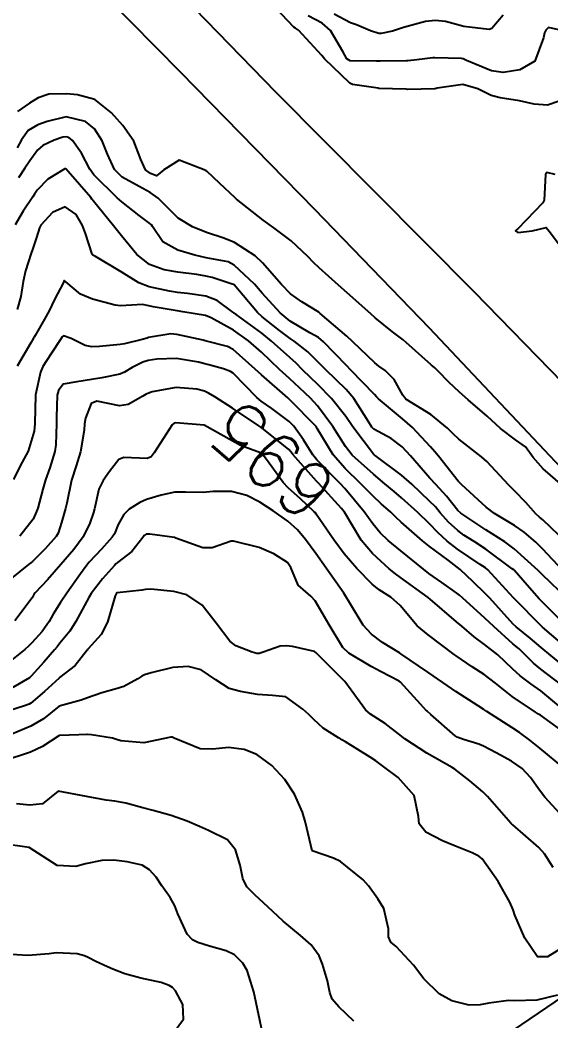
# Model space of a CAD drawing. Header units: metres. Extents: x 298520 to 308411, y 7433745 to 7450750.
# Drawn here: x 300587.8 to 300625.3, y 7448594.3 to 7448665.1 of the extents above; entities that cross this region are included whole.
import ezdxf
from ezdxf.enums import TextEntityAlignment as Align

# ---------------------------------------------------------------- set-up
doc = ezdxf.new("R2010")
doc.units = ezdxf.units.M
doc.header["$LTSCALE"] = 10
doc.linetypes.add('CONTINUO', pattern=[0])
for name, color, linetype in [('Cotas', 45, 'Continuous'), ('Curvas de Nivel 1m', 11, 'Continuous'), ('Curvas de Nivel 5m', 15, 'Continuous'), ('Linha Férrea', 251, 'TRACKS'), ('TEXTO', 45, 'Continuous')]:
    doc.layers.add(name, color=color, linetype=linetype)
doc.styles.add('Style-STANDARD', font='STANDARD.shx')
doc.linetypes.add('TRACKS', pattern='A,0.15,[130,ltypeshp.shx,S=0.25,R=0,X=0,Y=0],0.15', length=0.3)

msp = doc.modelspace()

# ---------------------------------------------------------------- linework, layer by layer
at = {"layer": 'Curvas de Nivel 1m', "flags": 128}
for points, elevation in [([(300625.866, 7448659.327), (300625.047, 7448659.056), (300624.087, 7448659.125), (300623.051, 7448659.353), (300621.684, 7448659.564), (300621.056, 7448659.738), (300620.123, 7448660.209), (300619.066, 7448660.51), (300617.238, 7448660.247), (300617.105, 7448660.207), (300617.062, 7448660.198), (300615.159, 7448660.172), (300615.061, 7448660.173), (300613.115, 7448660.237), (300613.062, 7448660.244), (300612.734, 7448660.295), (300611.263, 7448660.515), (300611.066, 7448660.619), (300609.28, 7448662.338), (300609.086, 7448662.557), (300607.434, 7448664.365), (300607.231, 7448664.485), (300607.115, 7448664.566), (300605.401, 7448666.387)], 704), ([(300621.902, 7448665.411), (300621.107, 7448664.468), (300620.909, 7448664.399), (300619.117, 7448664.618), (300617.835, 7448664.955), (300617.121, 7448665.049), (300616.409, 7448664.968), (300615.116, 7448664.62), (300614.854, 7448664.535), (300614.091, 7448664.28), (300613.286, 7448664.112), (300613.11, 7448664.117), (300612.526, 7448664.299), (300611.536, 7448664.733), (300611.118, 7448664.864), (300609.968, 7448665.488)], 706), ([(300626.11, 7448632.136), (300624.741, 7448633.358), (300624.034, 7448634.161), (300623.485, 7448634.894), (300622.765, 7448635.398), (300621.727, 7448636.19), (300620.782, 7448637.071), (300619.44, 7448638.214), (300618.808, 7448638.777), (300618.065, 7448639.481), (300617.306, 7448640.243), (300617.069, 7448640.49), (300616.827, 7448640.695), (300615.055, 7448642.268), (300614.846, 7448642.455), (300614.092, 7448643.043), (300612.869, 7448644.017), (300612.547, 7448644.303), (300610.888, 7448645.782), (300610.259, 7448646.326), (300608.905, 7448647.556), (300608.505, 7448647.942), (300608.107, 7448648.352), (300606.929, 7448649.461), (300605.696, 7448650.382), (300604.948, 7448650.917), (300603.07, 7448652.409), (300602.964, 7448652.504), (300601.863, 7448653.543), (300600.992, 7448654.357), (300600.89, 7448654.441), (300599, 7448655.158), (300597.927, 7448654.476), (300597.42, 7448654.05), (300596.989, 7448654.213), (300596.641, 7448654.494), (300596.296, 7448655.201), (300595.816, 7448656.502), (300595.024, 7448657.608), (300594.229, 7448658.518), (300593.047, 7448659.453), (300591.825, 7448659.775), (300591.052, 7448659.86), (300589.8, 7448659.824), (300589.048, 7448659.561), (300588.434, 7448659.194), (300587.596, 7448658.594)], 703), ([(300626.373, 7448628.133), (300624.699, 7448629.741), (300624.477, 7448629.929), (300624.213, 7448630.157), (300623.506, 7448630.963), (300622.719, 7448631.763), (300622.312, 7448632.184), (300620.748, 7448633.863), (300620.367, 7448634.204), (300618.765, 7448635.444), (300618.366, 7448635.823), (300617.967, 7448636.232), (300616.787, 7448637.198), (300615.033, 7448638.268), (300614.806, 7448638.548), (300614.201, 7448639.664), (300613.573, 7448640.289), (300613.124, 7448640.594), (300612.828, 7448640.831), (300611.271, 7448642.316), (300610.849, 7448642.721), (300608.975, 7448644.339), (300608.874, 7448644.416), (300607.671, 7448645.148), (300606.886, 7448645.725), (300606.253, 7448646.376), (300604.908, 7448647.899), (300604.37, 7448648.395), (300602.927, 7448649.347), (300602.175, 7448649.661), (300600.939, 7448650.059), (300599.963, 7448650.45), (300598.949, 7448651.07), (300598.246, 7448651.76), (300597.53, 7448652.481), (300596.969, 7448652.875), (300596.174, 7448653.299), (300594.985, 7448653.963), (300594.433, 7448654.516), (300593.942, 7448655.582), (300593.572, 7448656.524), (300593.021, 7448657.369), (300592.39, 7448657.903), (300591.03, 7448658.221), (300589.692, 7448657.908), (300589.024, 7448657.659), (300588.347, 7448657.259), (300587.877, 7448656.591), (300587.553, 7448656.049)], 702), ([(300626.147, 7448626.135), (300624.676, 7448627.689), (300624.206, 7448628.157), (300623.39, 7448628.869), (300622.694, 7448629.336), (300621.292, 7448630.194), (300620.707, 7448630.649), (300618.973, 7448632.218), (300618.727, 7448632.482), (300617.338, 7448634.241), (300617.069, 7448634.558), (300616.759, 7448634.906), (300615.497, 7448636.263), (300614.782, 7448636.892), (300613.092, 7448638.296), (300612.946, 7448638.44), (300612.806, 7448638.593), (300611.14, 7448640.317), (300610.826, 7448640.649), (300609.204, 7448642.336), (300608.847, 7448642.625), (300608.233, 7448642.968), (300606.864, 7448643.784), (300606.136, 7448644.377), (300604.887, 7448645.77), (300604.332, 7448646.396), (300602.906, 7448647.753), (300602.468, 7448647.976), (300600.92, 7448648.266), (300600.123, 7448648.448), (300598.926, 7448648.806), (300597.86, 7448649.404), (300597.119, 7448650.487), (300597.051, 7448650.595), (300596.945, 7448650.695), (300596.194, 7448651.254), (300594.96, 7448652.212), (300594.632, 7448652.513), (300592.987, 7448654.124), (300592.688, 7448654.535), (300592.117, 7448655.656), (300591.466, 7448656.553), (300591.223, 7448656.764), (300591.016, 7448656.825), (300590.795, 7448656.783), (300590.179, 7448656.568), (300589.374, 7448656.212), (300589.006, 7448655.882), (300588.461, 7448655.123), (300588.102, 7448654.589), (300587.666, 7448653.91)], 701), ([(300625.581, 7448654.144), (300624.994, 7448654.304), (300624.907, 7448654.151), (300624.791, 7448652.327), (300624.7, 7448652.154), (300622.944, 7448650.312), (300622.864, 7448650.261), (300622.779, 7448650.182), (300622.941, 7448650.045), (300623.962, 7448650.165), (300624.945, 7448650.401), (300625.164, 7448650.148), (300625.887, 7448649.182)], 703), ([(300626.483, 7448622.131), (300624.63, 7448623.961), (300624.448, 7448624.153), (300623.593, 7448625.117), (300622.683, 7448626.18), (300622.653, 7448626.207), (300622.547, 7448626.288), (300620.675, 7448627.661), (300619.848, 7448628.213), (300619.13, 7448628.666), (300618.69, 7448628.979), (300618.041, 7448629.575), (300617.458, 7448630.239), (300617.115, 7448630.652), (300616.711, 7448631.062), (300615.443, 7448632.263), (300614.732, 7448632.902), (300612.87, 7448634.298), (300612.799, 7448634.345), (300612.754, 7448634.391), (300611.292, 7448636.315), (300610.784, 7448637.041), (300609.78, 7448638.33), (300608.813, 7448639.319), (300608.283, 7448639.814), (300607.734, 7448640.356), (300607.273, 7448640.809), (300606.831, 7448641.212), (300605.527, 7448642.383), (300604.851, 7448642.933), (300603.027, 7448644.252), (300602.872, 7448644.359), (300602.8, 7448644.411), (300601.702, 7448645.249), (300600.884, 7448645.563), (300599.607, 7448645.732), (300598.886, 7448645.816), (300598.323, 7448645.904), (300596.89, 7448646.212), (300596.168, 7448646.497), (300594.904, 7448647.271), (300593.1, 7448648.349), (300592.922, 7448648.46), (300592.873, 7448648.531), (300592.386, 7448649.987), (300592.185, 7448650.541), (300591.727, 7448651.324), (300590.956, 7448651.859), (300590.05, 7448651.471), (300589.241, 7448650.577), (300589.134, 7448650.385), (300588.934, 7448649.695), (300588.657, 7448648.851), (300588.553, 7448648.584), (300588.143, 7448647.349), (300587.99, 7448646.594), (300587.82, 7448645.533), (300587.568, 7448644.6)], 699), ([(300626.587, 7448620.521), (300624.68, 7448622.149), (300624.604, 7448622.22), (300622.689, 7448624.179), (300622.661, 7448624.207), (300622.634, 7448624.241), (300620.825, 7448626.198), (300620.655, 7448626.34), (300620.274, 7448626.591), (300618.675, 7448627.673), (300617.949, 7448628.237), (300617.298, 7448628.849), (300616.695, 7448629.467), (300615.879, 7448630.258), (300614.713, 7448631.302), (300614.191, 7448631.752), (300613.542, 7448632.288), (300612.733, 7448632.961), (300611.236, 7448634.315), (300610.759, 7448634.922), (300609.876, 7448636.329), (300608.795, 7448637.79), (300608.282, 7448638.348), (300607.52, 7448639.069), (300606.816, 7448639.725), (300606.107, 7448640.377), (300604.835, 7448641.588), (300603.918, 7448642.399), (300602.854, 7448643.151), (300601.272, 7448644.028), (300600.869, 7448644.177), (300599.262, 7448644.456), (300598.874, 7448644.52), (300597.18, 7448644.79), (300596.877, 7448644.867), (300596.42, 7448644.952), (300594.877, 7448644.873), (300594.485, 7448644.906), (300592.881, 7448645.344), (300592.041, 7448645.699), (300590.999, 7448646.558), (300590.894, 7448646.65), (300590.869, 7448646.585), (300590.862, 7448646.56), (300590.178, 7448645.269), (300589.855, 7448644.57), (300589.507, 7448643.93), (300588.846, 7448642.778), (300588.771, 7448642.654), (300588.728, 7448642.582), (300588.52, 7448642.265), (300587.573, 7448640.599)], 698), ([(300626.572, 7448619.085), (300625.267, 7448620.143), (300624.589, 7448620.716), (300623.816, 7448621.382), (300622.82, 7448622.177), (300622.606, 7448622.377), (300620.956, 7448624.197), (300620.636, 7448624.538), (300619.791, 7448625.359), (300618.857, 7448626.227), (300618.655, 7448626.397), (300618.014, 7448626.885), (300616.677, 7448627.881), (300616.21, 7448628.255), (300614.696, 7448629.578), (300614.341, 7448629.917), (300613.966, 7448630.281), (300613.29, 7448630.872), (300612.714, 7448631.41), (300611.833, 7448632.309), (300610.739, 7448633.367), (300609.903, 7448634.329), (300608.772, 7448636.21), (300608.725, 7448636.294), (300608.689, 7448636.341), (300606.801, 7448638.259), (300606.684, 7448638.371), (300604.819, 7448639.987), (300604.386, 7448640.394), (300602.837, 7448641.788), (300602.429, 7448642.006), (300600.843, 7448642.405), (300600.697, 7448642.441), (300598.849, 7448642.855), (300598.426, 7448642.89), (300596.845, 7448642.621), (300596.744, 7448642.592), (300596.385, 7448642.495), (300595.156, 7448642.191), (300594.839, 7448642.129), (300593.372, 7448641.99), (300592.837, 7448641.964), (300592.371, 7448642.07), (300591.384, 7448642.552), (300590.846, 7448642.741), (300590.736, 7448642.67), (300590.663, 7448642.562), (300589.944, 7448641.456), (300589.381, 7448640.574), (300589.216, 7448640.179), (300588.851, 7448638.58), (300588.85, 7448638.532), (300588.816, 7448636.58), (300588.818, 7448636.534), (300588.767, 7448636.009), (300588.342, 7448634.586), (300587.772, 7448633.56), (300587.312, 7448632.601)], 697), ([(300625.956, 7448618.136), (300624.573, 7448619.192), (300624.04, 7448619.62), (300623.495, 7448620.166), (300623.028, 7448620.614), (300622.591, 7448620.98), (300621.254, 7448622.193), (300620.612, 7448622.794), (300619.02, 7448624.224), (300618.818, 7448624.41), (300618.636, 7448624.562), (300617.562, 7448625.322), (300616.65, 7448625.96), (300616.265, 7448626.254), (300614.672, 7448627.546), (300613.781, 7448628.284), (300613.21, 7448628.814), (300612.695, 7448629.462), (300612.084, 7448630.306), (300610.719, 7448631.965), (300610.385, 7448632.323), (300608.747, 7448633.973), (300608.445, 7448634.345), (300607.796, 7448635.387), (300607.112, 7448636.365), (300606.778, 7448636.696), (300605.559, 7448637.615), (300604.799, 7448638.137), (300604.487, 7448638.393), (300602.82, 7448640.109), (300602.644, 7448640.235), (300602.142, 7448640.42), (300601.099, 7448640.71), (300600.826, 7448640.779), (300600.388, 7448640.884), (300598.83, 7448641.136), (300597.437, 7448641.089), (300596.828, 7448640.998), (300596.434, 7448640.887), (300595.685, 7448640.501), (300595.149, 7448640.177), (300594.818, 7448640.032), (300593.554, 7448639.784), (300592.814, 7448639.673), (300591.774, 7448639.507), (300590.811, 7448639.336), (300590.473, 7448638.896), (300590.4, 7448638.564), (300590.341, 7448637.003), (300590.333, 7448636.564), (300590.287, 7448635.035), (300590.221, 7448634.565), (300589.874, 7448633.43), (300589.569, 7448632.572), (300589.377, 7448631.912), (300589.018, 7448630.577), (300588.94, 7448630.338), (300588.695, 7448629.798), (300587.764, 7448628.594)], 696), ([(300626.517, 7448614.492), (300625.226, 7448615.443), (300624.531, 7448615.927), (300624.398, 7448616.018), (300624.189, 7448616.155), (300622.549, 7448617.26), (300621.357, 7448618.192), (300620.569, 7448618.8), (300619.725, 7448619.363), (300618.582, 7448620.122), (300618.431, 7448620.232), (300616.596, 7448621.607), (300615.833, 7448622.258), (300614.624, 7448623.678), (300613.972, 7448624.28), (300613.15, 7448624.804), (300612.642, 7448625.201), (300611.561, 7448626.311), (300610.668, 7448627.346), (300609.95, 7448628.327), (300608.701, 7448630.141), (300608.613, 7448630.253), (300608.525, 7448630.343), (300607.583, 7448631.228), (300606.719, 7448632.006), (300606.367, 7448632.374), (300605.381, 7448633.745), (300604.901, 7448634.389), (300604.754, 7448634.486), (300603.348, 7448635), (300602.762, 7448635.32), (300600.773, 7448636.44), (300598.775, 7448636.599), (300598.659, 7448636.577), (300598.523, 7448636.464), (300598.103, 7448635.807), (300597.255, 7448634.482), (300597.03, 7448634.204), (300596.747, 7448634.072), (300595.101, 7448634.153), (300594.745, 7448633.999), (300594.095, 7448633.154), (300593.641, 7448632.521), (300593.336, 7448631.904), (300593.024, 7448630.527), (300592.958, 7448630.27), (300592.693, 7448629.501), (300592.226, 7448628.537), (300591.56, 7448627.656), (300590.653, 7448626.583), (300589.706, 7448625.505), (300588.834, 7448624.578), (300588.751, 7448624.459), (300588.629, 7448624.228), (300587.388, 7448622.598)], 694), ([(300626.253, 7448612.132), (300624.505, 7448613.612), (300623.796, 7448614.161), (300623.049, 7448614.703), (300622.522, 7448615.06), (300620.761, 7448616.198), (300620.535, 7448616.349), (300620.138, 7448616.607), (300618.554, 7448617.619), (300617.64, 7448618.239), (300616.57, 7448618.968), (300614.683, 7448620.269), (300614.584, 7448620.337), (300613.384, 7448621.081), (300612.597, 7448621.659), (300612.005, 7448622.306), (300611.053, 7448623.889), (300610.799, 7448624.318), (300610.635, 7448624.555), (300609.394, 7448626.333), (300608.668, 7448627.368), (300607.942, 7448628.351), (300607.364, 7448629.034), (300606.696, 7448629.64), (300605.659, 7448630.38), (300604.709, 7448631), (300603.781, 7448631.471), (300602.716, 7448631.747), (300601.408, 7448631.741), (300600.715, 7448631.683), (300599.465, 7448631.703), (300598.715, 7448631.691), (300597.729, 7448631.491), (300596.71, 7448631.171), (300596.225, 7448630.978), (300595.479, 7448630.502), (300595.09, 7448630.115), (300594.692, 7448629.424), (300594.435, 7448628.763), (300594.286, 7448628.514), (300593.531, 7448627.66), (300592.656, 7448626.741), (300592.555, 7448626.631), (300592.476, 7448626.533), (300592.037, 7448625.93), (300591.07, 7448624.553), (300590.626, 7448623.893), (300590.108, 7448623.075), (300589.818, 7448622.568), (300589.324, 7448621.851), (300588.59, 7448621.041), (300588.356, 7448620.814), (300588.103, 7448620.587), (300586.57, 7448619.344)], 693), ([(300626.446, 7448608.389), (300624.853, 7448610.146), (300624.468, 7448610.637), (300623.845, 7448611.528), (300623.244, 7448612.169), (300622.49, 7448612.685), (300621.42, 7448613.27), (300620.506, 7448613.741), (300620.181, 7448613.876), (300619.102, 7448614.221), (300618.665, 7448614.378), (300618.515, 7448614.477), (300616.803, 7448615.974), (300616.533, 7448616.215), (300616.496, 7448616.25), (300616.073, 7448616.721), (300614.654, 7448618.269), (300614.564, 7448618.34), (300613.292, 7448619.011), (300612.574, 7448619.387), (300611.008, 7448620.316), (300610.587, 7448620.73), (300609.62, 7448622.33), (300608.628, 7448624.023), (300608.316, 7448624.345), (300607.408, 7448625.125), (300606.892, 7448626.366), (300606.658, 7448626.732), (300605.696, 7448627.351), (300604.674, 7448627.789), (300602.852, 7448628.246), (300602.68, 7448628.239), (300601.342, 7448627.764), (300600.673, 7448627.755), (300598.775, 7448628.459), (300598.683, 7448628.484), (300596.941, 7448628.742), (300596.685, 7448628.725), (300596.539, 7448628.636), (300596.433, 7448628.492), (300595.671, 7448627.497), (300594.656, 7448626.717), (300594.542, 7448626.624), (300594.437, 7448626.512), (300593.594, 7448625.57), (300592.799, 7448624.528), (300592.63, 7448624.258), (300591.714, 7448622.549), (300591.284, 7448621.872), (300590.59, 7448621.019), (300590.379, 7448620.769), (300590.211, 7448620.564), (300589.458, 7448619.687), (300588.564, 7448618.687), (300588.442, 7448618.582), (300587.262, 7448617.89)], 692), ([(300625.439, 7448605.18), (300624.823, 7448606.146), (300624.42, 7448606.592), (300622.576, 7448608.178), (300622.509, 7448608.244), (300622.444, 7448608.315), (300620.79, 7448610.197), (300620.466, 7448610.526), (300619.555, 7448611.295), (300618.491, 7448612.113), (300618.302, 7448612.232), (300616.503, 7448613.244), (300614.965, 7448614.265), (300614.516, 7448614.627), (300613.578, 7448615.339), (300612.53, 7448616.001), (300612.166, 7448616.304), (300611.16, 7448617.707), (300610.711, 7448618.319), (300610.564, 7448618.468), (300608.698, 7448620.339), (300608.584, 7448620.426), (300607.017, 7448620.793), (300606.588, 7448620.848), (300606.142, 7448620.82), (300604.935, 7448620.386), (300604.667, 7448620.304), (300604.582, 7448620.292), (300604.49, 7448620.3), (300604.16, 7448620.396), (300603.022, 7448620.848), (300602.59, 7448621.173), (300601.626, 7448622.43), (300600.626, 7448623.713), (300599.546, 7448624.451), (300598.635, 7448624.678), (300597.001, 7448624.849), (300596.636, 7448624.814), (300596.365, 7448624.763), (300594.634, 7448624.59), (300594.583, 7448624.561), (300594.55, 7448624.511), (300594.48, 7448624.361), (300593.938, 7448622.52), (300593.495, 7448621.631), (300592.584, 7448620.634), (300592.543, 7448620.58), (300592.516, 7448620.541), (300591.671, 7448619.45), (300590.563, 7448618.6), (300590.541, 7448618.582), (300590.522, 7448618.56), (300589.506, 7448617.613), (300588.536, 7448616.776), (300588.41, 7448616.707), (300588.086, 7448616.587), (300586.528, 7448616.106)], 691), ([(300625.753, 7448596.138), (300624.289, 7448595.783), (300622.707, 7448595.757), (300622.289, 7448595.763), (300620.892, 7448595.588), (300620.286, 7448595.473), (300619.501, 7448595.428), (300618.288, 7448595.736), (300617.389, 7448596.239), (300616.309, 7448597.308), (300615.56, 7448598.258), (300614.336, 7448599.585), (300613.967, 7448599.903), (300613.805, 7448600.278), (300613.797, 7448600.832), (300613.474, 7448602.283), (300613.055, 7448602.965), (300612.389, 7448603.865), (300612.005, 7448604.304), (300610.406, 7448605.585), (300609.916, 7448605.835), (300608.413, 7448606.35), (300607.938, 7448608.355), (300607.719, 7448609.088), (300607.164, 7448610.363), (300606.478, 7448611.386), (300605.557, 7448612.379), (300604.501, 7448613.165), (300603.611, 7448613.51), (300602.505, 7448613.644), (300601.392, 7448613.543), (300600.504, 7448613.559), (300598.657, 7448614.313), (300598.512, 7448614.382), (300598.425, 7448614.374), (300596.508, 7448613.972), (300594.882, 7448614.134), (300594.51, 7448614.246), (300594.298, 7448614.301), (300592.812, 7448614.536), (300592.545, 7448614.571), (300592.513, 7448614.567), (300592.489, 7448614.565), (300591.93, 7448614.546), (300590.566, 7448614.506), (300590.512, 7448614.484), (300589.353, 7448613.723), (300588.5, 7448613.328), (300586.575, 7448612.69)], 689), ([(300611.347, 7448594.309), (300610.283, 7448595.331), (300609.828, 7448595.867), (300609.666, 7448596.329), (300609.487, 7448597.15), (300609.147, 7448598.338), (300608.905, 7448598.917), (300608.336, 7448599.696), (300607.591, 7448600.358), (300606.358, 7448601.367), (300605.277, 7448602.381), (300604.381, 7448603.218), (300603.785, 7448603.797), (300603.51, 7448604.403), (300603.319, 7448605.323), (300602.996, 7448606.411), (300602.423, 7448607.116), (300601.074, 7448607.793), (300600.437, 7448608.073), (300599.568, 7448608.449), (300598.447, 7448608.844), (300597.164, 7448609.193), (300596.452, 7448609.377), (300595.246, 7448609.711), (300594.456, 7448609.855), (300593.862, 7448609.924), (300592.459, 7448610.177), (300590.463, 7448610.56), (300589.356, 7448609.669), (300588.453, 7448609.576), (300587.524, 7448609.664)], 688), ([(300604.84, 7448593.811), (300604.72, 7448594.386), (300604.293, 7448596.39), (300603.805, 7448597.885), (300603.52, 7448598.402), (300602.914, 7448598.997), (300602.331, 7448599.278), (300601.157, 7448599.609), (300600.337, 7448599.868), (300599.957, 7448600.064), (300599.586, 7448600.448), (300598.918, 7448601.901), (300598.696, 7448602.457), (300598.379, 7448603.053), (300597.79, 7448603.872), (300597.384, 7448604.475), (300596.925, 7448605.009), (300596.401, 7448605.334), (300595.329, 7448605.576), (300594.405, 7448605.697), (300593.538, 7448605.657), (300592.402, 7448605.424), (300591.705, 7448605.242), (300590.4, 7448605.308), (300588.413, 7448606.58), (300586.417, 7448606.855)], 687), ([(300598.258, 7448593.009), (300599.31, 7448594.454), (300599.264, 7448595.479), (300598.751, 7448596.463), (300598.531, 7448596.692), (300598.306, 7448596.828), (300597.745, 7448597.039), (300596.311, 7448597.339), (300595.172, 7448597.643), (300594.318, 7448597.984), (300593.955, 7448598.151), (300593.132, 7448598.528), (300592.587, 7448598.798), (300592.327, 7448598.927), (300591.81, 7448599.063), (300590.329, 7448599.134), (300589.827, 7448599.066), (300588.327, 7448598.941), (300586.761, 7448599.037)], 686)]:
    msp.add_lwpolyline(points, dxfattribs=dict(at, elevation=elevation))
at = {"layer": 'Curvas de Nivel 5m', "flags": 128}
for points, elevation in [([(300626.906, 7448664.132), (300625.109, 7448664.541), (300624.911, 7448664.348), (300624.836, 7448664.154), (300624.755, 7448663.81), (300624.147, 7448662.164), (300623.077, 7448661.558), (300621.912, 7448661.354), (300621.076, 7448661.481), (300619.313, 7448662.218), (300619.084, 7448662.324), (300618.95, 7448662.357), (300617.085, 7448662.404), (300616.94, 7448662.396), (300615.81, 7448662.263), (300615.158, 7448662.193), (300615.082, 7448662.189), (300613.214, 7448662.157), (300613.082, 7448662.161), (300612.954, 7448662.164), (300611.082, 7448662.18), (300610.864, 7448662.322), (300610.575, 7448662.841), (300609.706, 7448664.334), (300609.118, 7448664.856), (300608.125, 7448665.357)], 705), ([(300626.485, 7448624.131), (300624.65, 7448625.87), (300624.514, 7448626.015), (300624.378, 7448626.154), (300622.676, 7448627.692), (300622.025, 7448628.187), (300620.691, 7448629.048), (300619.983, 7448629.498), (300618.906, 7448630.218), (300618.705, 7448630.415), (300617.905, 7448631.423), (300617.15, 7448632.244), (300616.729, 7448632.685), (300615.354, 7448634.264), (300614.759, 7448634.899), (300613.981, 7448635.498), (300612.771, 7448636.155), (300612.621, 7448636.302), (300612.358, 7448636.725), (300611.36, 7448638.314), (300610.809, 7448638.955), (300609.367, 7448640.335), (300608.828, 7448640.89), (300608.106, 7448641.621), (300607.139, 7448642.366), (300606.846, 7448642.572), (300606.096, 7448643.136), (300604.868, 7448644.091), (300604.538, 7448644.393), (300602.892, 7448646.346), (300602.856, 7448646.374), (300602.763, 7448646.412), (300601.334, 7448646.87), (300600.901, 7448646.973), (300600.27, 7448647.079), (300598.905, 7448647.257), (300597.959, 7448647.423), (300596.913, 7448647.802), (300596.015, 7448648.499), (300594.936, 7448649.81), (300594.382, 7448650.516), (300592.96, 7448652.271), (300592.85, 7448652.42), (300592.758, 7448652.533), (300591.172, 7448654.375), (300591.01, 7448654.56), (300590.942, 7448654.561), (300589.739, 7448653.815), (300588.97, 7448653.054), (300588.783, 7448652.764), (300588.667, 7448652.583), (300587.983, 7448651.559), (300587.414, 7448650.595)], 700), ([(300626.395, 7448616.131), (300624.555, 7448617.655), (300623.859, 7448618.161), (300623.115, 7448618.718), (300622.573, 7448619.219), (300621.533, 7448620.191), (300620.59, 7448620.935), (300619.861, 7448621.477), (300618.974, 7448622.224), (300618.608, 7448622.545), (300616.754, 7448624.126), (300616.633, 7448624.229), (300616.608, 7448624.25), (300614.647, 7448625.665), (300614.291, 7448625.917), (300613.844, 7448626.282), (300612.669, 7448627.36), (300611.866, 7448628.308), (300610.703, 7448630.285), (300610.679, 7448630.32), (300610.48, 7448630.547), (300608.852, 7448632.339), (300608.725, 7448632.482), (300607.045, 7448634.366), (300606.918, 7448634.531), (300606.756, 7448634.724), (300605.093, 7448636.064), (300604.772, 7448636.303), (300604.722, 7448636.34), (300604.648, 7448636.392), (300602.791, 7448637.645), (300601.525, 7448638.429), (300601.074, 7448638.704), (300600.807, 7448638.828), (300600.269, 7448638.984), (300598.809, 7448639.105), (300597.105, 7448638.785), (300596.805, 7448638.682), (300596.673, 7448638.622), (300596.432, 7448638.494), (300595.396, 7448637.902), (300594.792, 7448637.793), (300593.188, 7448638.135), (300592.795, 7448637.97), (300592.388, 7448636.926), (300592.333, 7448636.537), (300592.303, 7448636.072), (300592.048, 7448634.541), (300591.729, 7448633.554), (300591.399, 7448632.55), (300591.062, 7448630.91), (300590.985, 7448630.556), (300590.693, 7448629.554), (300590.45, 7448628.798), (300590.318, 7448628.564), (300589.546, 7448627.695), (300588.656, 7448626.806), (300588.53, 7448626.707), (300588.355, 7448626.584), (300586.639, 7448625.2)], 695), ([(300626.338, 7448599.652), (300625.041, 7448598.86), (300624.33, 7448598.856), (300623.429, 7448600.169), (300622.739, 7448601.805), (300622.609, 7448602.178), (300622.378, 7448602.731), (300621.554, 7448604.188), (300620.409, 7448605.775), (300620.182, 7448605.975), (300619.704, 7448606.211), (300618.42, 7448606.728), (300617.61, 7448607.054), (300616.434, 7448607.663), (300615.961, 7448608.255), (300615.929, 7448608.774), (300615.614, 7448610.258), (300614.482, 7448611.521), (300613.482, 7448612.285), (300612.901, 7448612.698), (300612.5, 7448612.967), (300610.767, 7448614.061), (300610.512, 7448614.2), (300610.432, 7448614.241), (300610.279, 7448614.324), (300609.191, 7448615.012), (300608.526, 7448615.638), (300608.168, 7448615.984), (300607.744, 7448616.352), (300606.546, 7448617.244), (300605.603, 7448617.323), (300604.548, 7448617.405), (300603.352, 7448617.607), (300602.554, 7448617.828), (300601.594, 7448618.43), (300600.57, 7448619.13), (300599.644, 7448619.378), (300598.571, 7448619.296), (300597.022, 7448618.937), (300596.566, 7448618.791), (300596.365, 7448618.692), (300596.089, 7448618.495), (300595.108, 7448617.952), (300594.552, 7448617.793), (300593.554, 7448617.518), (300592.542, 7448617.159), (300592.081, 7448617.004), (300590.533, 7448616.576), (300589.422, 7448615.673), (300588.519, 7448615.158), (300587.185, 7448614.6)], 690)]:
    msp.add_lwpolyline(points, dxfattribs=dict(at, elevation=elevation))
at = {"layer": 'Linha Férrea', "flags": 128}
for points in [[(298729.261, 7450749.95), (298734.809, 7450730.65), (298742.343, 7450703.451), (298750.119, 7450676.237), (298757.889, 7450649.199), (298765.189, 7450623.712), (298769.985, 7450606.424), (298776.494, 7450583.287), (298783.055, 7450560.248), (298788.164, 7450542.214), (298793.821, 7450521.584), (298798.125, 7450506.606), (298804.386, 7450484.418), (298809.295, 7450466.837), (298814.551, 7450448.858), (298819.559, 7450431.225), (298826.267, 7450408.649), (298831.926, 7450389.314), (298837.135, 7450370.779), (298842.092, 7450352.398), (298847.802, 7450331.823), (298852.149, 7450316.412), (298858.34, 7450294.769), (298862.969, 7450278.965), (298867.952, 7450260.088), (298870.924, 7450249.95), (298873.722, 7450238.982), (298878.355, 7450222.697), (298882.025, 7450210.358), (298885.603, 7450197.651), (298890.189, 7450181.049), (298894.637, 7450166.006), (298898.995, 7450149.812), (298904.361, 7450131.79), (298908.122, 7450117.709), (298911.93, 7450103.946), (298916.104, 7450089.039), (298920.554, 7450073.399), (298923.212, 7450064.319), (298926.468, 7450052.577), (298930.321, 7450038.956), (298934.723, 7450023.223), (298938.252, 7450011.622), (298941.509, 7449999.193), (298944.399, 7449989.651), (298947.701, 7449977.682), (298952.335, 7449961.49), (298956.967, 7449946.581), (298961.92, 7449929.017), (298965.909, 7449915.258), (298970.082, 7449900.905), (298973.936, 7449887.787), (298977.788, 7449874.853), (298981.549, 7449862.469), (298986.366, 7449847.197), (298989.852, 7449836.37), (298994.575, 7449822.337), (298999.437, 7449807.292), (299004.068, 7449794.269), (299008.7, 7449781.657), (299013.057, 7449770.328), (299018.285, 7449757.718), (299022.322, 7449748.037), (299026.817, 7449737.63), (299031.861, 7449726.852), (299036.814, 7449716.896), (299043.096, 7449705.205), (299047.821, 7449696.534), (299054.335, 7449685.572), (299060.664, 7449675.852), (299069.469, 7449663.104), (299077.541, 7449652.872), (299085.429, 7449643.336), (299089.832, 7449637.784), (299098.728, 7449628.561), (299107.993, 7449618.793), (299117.442, 7449610.031), (299127.077, 7449601.223), (299138.453, 7449591.782), (299150.409, 7449582.651), (299162.779, 7449573.982), (299174.004, 7449567.002), (299185.962, 7449560.295), (299199.698, 7449553.222), (299213.253, 7449547.024), (299227.033, 7449541.5), (299241.999, 7449536.525), (299258.424, 7449531.831), (299277.224, 7449527.814), (299295.935, 7449525.032), (299311.589, 7449523.57), (299326.876, 7449522.883), (299340.975, 7449522.747), (299353.572, 7449523.111), (299369.274, 7449524.069), (299382.826, 7449525.211), (299396.609, 7449526.717), (299414.178, 7449529.501), (299430.969, 7449532.603), (299440.142, 7449534.839), (299451.094, 7449537.487), (299469.666, 7449542.917), (299486.963, 7449547.755), (299510.376, 7449554.83), (299531.414, 7449561.037), (299544.903, 7449564.894), (299559.186, 7449569.068), (299590.197, 7449576.665), (299616.417, 7449582.259), (299645.03, 7449585.805), (299675.251, 7449587.635), (299705.522, 7449586.259), (299732.882, 7449582.825), (299762.581, 7449576.088), (299791.888, 7449566.944), (299816.217, 7449556.896), (299840.774, 7449544.781), (299859.676, 7449534.387), (299878.529, 7449521.308), (299897.376, 7449507.135), (299919.538, 7449486.991), (299927.658, 7449478.626), (299947.133, 7449456.962), (299961.499, 7449437.961), (299971.137, 7449424.784), (299981.869, 7449408.322), (299997.595, 7449383.682), (300016.228, 7449354.96), (300035.864, 7449324.687), (300055.136, 7449295.587), (300073.232, 7449268.397), (300085.868, 7449249.95), (300089.501, 7449244.778), (300101.211, 7449227.647), (300111.197, 7449214.14), (300124.752, 7449194.736), (300135.909, 7449179.759), (300148.296, 7449162.129), (300160.805, 7449144.566), (300173.129, 7449128.481), (300185.523, 7449112.088), (300198.402, 7449095.758), (300207.462, 7449083.98), (300220.094, 7449068.515), (300233.468, 7449051.744), (300246.778, 7449035.349), (300263.478, 7449015.076), (300277.526, 7448998.444), (300292.814, 7448981.501), (300306.688, 7448964.856), (300324.623, 7448944.393), (300340.398, 7448926.517), (300357.9, 7448907.843), (300372.755, 7448891.817), (300392.041, 7448871.054), (300410.717, 7448852.066), (300427.475, 7448834.137), (300439.245, 7448822.858), (300454.898, 7448806.525), (300473.448, 7448788.164), (300493.111, 7448768.808), (300511.705, 7448749.95), (300518.198, 7448743.612), (300525.672, 7448735.984), (300530.889, 7448730.361), (300538.141, 7448723.284), (300543.771, 7448717.624), (300548.924, 7448711.903), (300554.778, 7448706.093), (300562.444, 7448698.573), (300570.483, 7448690.198), (300580.06, 7448680.508), (300590.013, 7448670.628), (300599.102, 7448661.391), (300608.565, 7448651.702), (300616.68, 7448643.32), (300625.581, 7448633.859), (300633.62, 7448625.859), (300641.21, 7448617.858), (300649.582, 7448609.897), (300659.386, 7448599.72), (300667.387, 7448591.231), (300676.098, 7448582.784), (300683.871, 7448574.669), (300691.725, 7448567.153), (300703.33, 7448554.876), (300711.744, 7448546.351), (300718.093, 7448539.767), (300726.506, 7448530.983), (300733.153, 7448523.695), (300741.152, 7448514.418), (300747.426, 7448507.242), (300750.054, 7448504.018), (300758.169, 7448493.99), (300764.854, 7448485.238), (300772.251, 7448475.55), (300781.114, 7448462.855), (300788.178, 7448452.147), (300795.99, 7448439.115), (300802.712, 7448427.661), (300809.137, 7448414.665), (300814.959, 7448402.42), (300819.763, 7448391.601), (300824.722, 7448378.533), (300829.079, 7448366.59), (300833.249, 7448353.858), (300836.592, 7448342.438), (300839.822, 7448330.572), (300842.678, 7448317.912), (300845.758, 7448304.202), (300848.387, 7448291.169), (300849.927, 7448279.903), (300851.843, 7448266.756), (300852.632, 7448254.174), (300852.974, 7448249.95), (300853.718, 7448237.64), (300853.896, 7448226.066), (300854.164, 7448215.145), (300853.836, 7448203.832), (300853.598, 7448192.905), (300852.795, 7448182.25), (300851.991, 7448170.79), (300850.801, 7448159.302), (300849.223, 7448146.768), (300848.151, 7448135.486), (300846.96, 7448124.114), (300845.442, 7448113.546), (300844.222, 7448102.204), (300842.288, 7448090.385), (300840.978, 7448078.33), (300839.608, 7448068.386), (300838.209, 7448056.39), (300836.541, 7448045.166), (300835.023, 7448032.665), (300833.535, 7448020.341), (300832.284, 7448009.205), (300831.094, 7447998.637), (300829.874, 7447985.926), (300828.432, 7447973.713), (300826.546, 7447955.639), (300825.162, 7447943.391), (300824.986, 7447942.247), (300823.836, 7447930.96), (300822.657, 7447919.829), (300821.593, 7447909.075), (300820.243, 7447895.408), (300819.533, 7447885.934), (300818.679, 7447872.07), (300818.298, 7447858.799), (300817.927, 7447851.916), (300817.786, 7447841.862), (300817.933, 7447833.489), (300818.516, 7447815.843), (300820.361, 7447795.876), (300822.449, 7447776.733), (300825.922, 7447758.996), (300827.722, 7447750.217), (300828.687, 7447743.229), (300830.467, 7447731.539), (300833.751, 7447711.152), (300838.977, 7447681.969), (300842.161, 7447664.851), (300846.249, 7447643.566), (300856.898, 7447587.933), (300861.3, 7447564.706), (300863.731, 7447552.015), (300867.081, 7447534.8), (300870.251, 7447518.153), (300879.139, 7447471.406), (300882.717, 7447452.426), (300886.196, 7447433.436), (300890.621, 7447408.952), (300893.065, 7447393.996), (300894.895, 7447382.534), (300896.018, 7447374.923), (300897.056, 7447367.88), (300898.671, 7447355.202), (300899.884, 7447344.173), (300901.155, 7447328.57), (300902.425, 7447306.17), (300902.632, 7447290.927), (300902.643, 7447274.906), (300901.209, 7447249.806), (300899.894, 7447235.454), (300897.424, 7447214.973), (300896.24, 7447207.108, -0.017609), (300893.245, 7447191.067), (300890.79, 7447180.008), (300886.347, 7447162.337), (300883.122, 7447151.267), (300877.521, 7447133.871), (300873.858, 7447123.752), (300865.532, 7447103.056), (300859.822, 7447090.388), (300850.503, 7447071.406), (300846.315, 7447063.106), (300836.805, 7447045.834), (300827.664, 7447031.197), (300815.395, 7447013.014), (300803.069, 7446996.228), (300792.968, 7446983.245), (300781.446, 7446969.292), (300759.63, 7446945.435), (300748.36, 7446933.669), (300737.301, 7446922.447), (300720.178, 7446905.644), (300707.821, 7446893.561), (300697.057, 7446883.028), (300686.376, 7446872.224), (300676.506, 7446862.329), (300660.145, 7446845.845), (300651.989, 7446837.638), (300637.917, 7446823.835), (300624.102, 7446810.419), (300614.955, 7446801.573), (300610.107, 7446796.538), (300599.124, 7446785.64, 0.017844), (300588.776, 7446774.611), (300582.973, 7446768.596), (300572.807, 7446757.15), (300570.635, 7446754.423, -0.018804), (300566.868, 7446749.902, -0.021463), (300565.197, 7446747.771, 0.014089), (300560.744, 7446742.236), (300556.818, 7446737.065), (300549.018, 7446726.402), (300544.903, 7446720.152), (300542.989, 7446717.435), (300540.702, 7446714.014), (300534.516, 7446704.131), (300528.813, 7446694.775), (300525.37, 7446688.688), (300519.775, 7446678.443, 0.017217), (300513.559, 7446666.068), (300510.115, 7446659.471), (300505.35, 7446648.44), (300501.39, 7446638.953, 0.017957), (300498.447, 7446631.125), (300492.383, 7446614.647), (300488.086, 7446600.958), (300484.889, 7446590.082), (300482.448, 7446580.533), (300479.028, 7446566.174), (300474.999, 7446546.195), (300472.245, 7446530.076), (300469.723, 7446510.133), (300467.649, 7446494.09), (300465.343, 7446472.628), (300462.509, 7446448.283), (300460.589, 7446427.75), (300458.173, 7446403.459), (300455.716, 7446377.743), (300453.679, 7446357.578), (300451.179, 7446331.957), (300448.408, 7446302.907), (300446.096, 7446278.461), (300443.948, 7446255.986), (300443.327, 7446249.95), (300441.921, 7446236.026), (300439.714, 7446214.959), (300437.145, 7446189.663), (300434.772, 7446164.489), (300432.986, 7446145.942), (300427.675, 7446092.019), (300425.457, 7446069.071), (300422.052, 7446034.05), (300420.454, 7446017.74), (300416.946, 7445981.751), (300414.159, 7445952.95), (300410.686, 7445916.311), (300408.437, 7445891.812), (300405.718, 7445868.171), (300403.766, 7445842.739), (300401.654, 7445818.651), (300400.337, 7445806.143), (300399.876, 7445801.282), (300399.266, 7445794.558)], [(298905.363, 7450145.031), (298910.207, 7450124.873), (298915.002, 7450108.012), (298921.739, 7450085.266), (298926.98, 7450064.83), (298931.003, 7450051.742), (298934.224, 7450039.953), (298937.65, 7450027.983), (298940.458, 7450017.786), (298943.206, 7450008.624), (298945.866, 7449998.811), (298948.85, 7449988.084), (298952.218, 7449977.183), (298954.849, 7449967.637), (298957.892, 7449956.733), (298961.763, 7449943.848), (298964.896, 7449932.558), (298968.973, 7449920.293), (298972.372, 7449908.382), (298975.8, 7449896.208), (298979.287, 7449884.682), (298982.035, 7449875.079), (298985.463, 7449863.464), (298988.891, 7449853.475), (298994.252, 7449836.792), (298999.642, 7449820.007), (299004.122, 7449806.223), (299009.577, 7449791.55), (299017.072, 7449771.922), (299023.852, 7449755.78), (299031.351, 7449735.099), (299042.615, 7449714.768), (299049.157, 7449702.257), (299057.947, 7449687.795), (299067.128, 7449674.025), (299074.388, 7449663.764), (299083.266, 7449652.271), (299093.226, 7449640.21), (299104.865, 7449628.3), (299116.059, 7449616.929), (299127.188, 7449606.965), (299134.846, 7449600.398), (299146.061, 7449590.999), (299159.8, 7449581.134), (299172.881, 7449572.672), (299188.754, 7449563.553), (299203.487, 7449555.781), (299219.692, 7449548.782), (299229.285, 7449544.979), (299249.695, 7449538.196), (299264.418, 7449534.22), (299286.841, 7449530.183), (299305.276, 7449527.832), (299319.472, 7449527.113), (299340.209, 7449526.73), (299362.575, 7449527.496), (299380.335, 7449528.889), (299402.027, 7449531.43), (299418.393, 7449534.55), (299439.271, 7449538.773), (299455.546, 7449542.61), (299468.219, 7449546.447), (299486.071, 7449551.679), (299502.678, 7449556.429), (299521.873, 7449562.476), (299544.903, 7449569.511), (299558.765, 7449572.874), (299572.65, 7449576.475), (299589.389, 7449580.647), (299603.615, 7449583.903), (299623.713, 7449587.445), (299640.449, 7449589.67), (299657.813, 7449590.983), (299675.925, 7449591.554), (299694.255, 7449591.042), (299708.541, 7449590.126), (299722.182, 7449588.244), (299738.919, 7449585.56), (299759.653, 7449580.821), (299775.25, 7449576.474), (299786.436, 7449572.94), (299797.015, 7449569.282), (299807.003, 7449565.52), (299816.424, 7449561.561), (299823.596, 7449557.979), (299834.148, 7449553.022), (299842.943, 7449548.641), (299850.946, 7449544.045), (299857.58, 7449540.07), (299867.592, 7449534.039), (299879.685, 7449526.144), (299888.765, 7449519.647), (299901.686, 7449509.708), (299911.305, 7449500.703), (299920.635, 7449492.515), (299928.708, 7449484.626), (299935.814, 7449476.733), (299943.925, 7449467.258), (299951.104, 7449459.003), (299957.671, 7449450.784), (299963.484, 7449442.67), (299970.77, 7449432.303), (299976.475, 7449423.904), (299982.432, 7449414.862), (299988.891, 7449404.85), (299995.852, 7449394.443), (300002.312, 7449383.928), (300010.887, 7449370.223), (300018.781, 7449358.239), (300026.569, 7449345.892), (300033.388, 7449335.88), (300041.176, 7449324.037), (300049.358, 7449311.838), (300057.288, 7449299.745), (300065.47, 7449287.364), (300073.508, 7449275.701), (300081.011, 7449264.541), (300090.196, 7449251.298), (300091.164, 7449249.95), (300100.525, 7449236.167), (300109.403, 7449223.951), (300117.162, 7449213.187), (300127.336, 7449198.457), (300139.6, 7449181.446), (300149.952, 7449166.72), (300159.813, 7449153.466), (300168.75, 7449141.382), (300179.779, 7449126.346), (300190.932, 7449112.414), (300203.876, 7449095.222), (300217.308, 7449078.587), (300230.374, 7449062.005), (300242.887, 7449046.162), (300256.877, 7449029.774), (300272.777, 7449010.921), (300288.309, 7448992.868), (300306.303, 7448971.97), (300322.512, 7448953.54), (300337.055, 7448937.024), (300349.196, 7448923.521), (300363.433, 7448907.803), (300372.178, 7448898.27), (300387.649, 7448881.624), (300402.322, 7448866.086), (300417.298, 7448851.105), (300428.763, 7448838.962), (300440.716, 7448827.379), (300454.398, 7448813.148), (300467.461, 7448800.639), (300481.638, 7448785.533), (300502.227, 7448765.254), (300514.06, 7448753.852), (300517.826, 7448749.95), (300528.275, 7448738.976), (300540.783, 7448726.333), (300551.364, 7448715.261), (300568.358, 7448698.083), (300580.431, 7448686.447), (300591.073, 7448675.242), (300605.822, 7448659.996), (300619.827, 7448645.871), (300631.531, 7448633.85), (300641.93, 7448623.388), (300651.196, 7448614.132), (300663.21, 7448601.736), (300675.654, 7448588.967), (300686.366, 7448579.136), (300697.132, 7448567.001), (300714.307, 7448549.82), (300728.065, 7448535.254), (300742.189, 7448519.954), (300754.02, 7448506), (300763.608, 7448493.67), (300772.134, 7448482.969), (300781.594, 7448469.905), (300789.873, 7448457.453), (300798.087, 7448444.138), (300806.367, 7448430.378), (300809.353, 7448423.731), (300815.826, 7448410.715), (300822.176, 7448396.83), (300827.777, 7448382.459), (300832.26, 7448369.325), (300838.297, 7448352.647), (300842.655, 7448335.903), (300846.951, 7448318.72), (300850.061, 7448305.153), (300853.485, 7448286.05), (300855.912, 7448269.922), (300857.341, 7448249.95), (300858.33, 7448231.606), (300857.942, 7448206.205), (300856.925, 7448178.368), (300854.333, 7448156.855), (300851.333, 7448129.708), (300849.095, 7448108.502), (300845.739, 7448085.317), (300843.044, 7448064.17), (300840.396, 7448043.097), (300838.567, 7448030.951), (300837.041, 7448016.016), (300835.11, 7447994.958), (300832.975, 7447975.28), (300830.738, 7447953.623), (300829.108, 7447937.188), (300828.366, 7447933.435), (300827.045, 7447924.743), (300825.629, 7447910.191), (300824.268, 7447895.589), (300822.966, 7447881.617), (300821.953, 7447863.074), (300821.73, 7447846.352), (300821.738, 7447838.346), (300822.298, 7447822.796), (300823.264, 7447806.625), (300824.128, 7447792.391), (300826.211, 7447777.691), (300829.715, 7447760.435), (300831.501, 7447751.07), (300833.495, 7447738.255), (300836.415, 7447720.056), (300862.711, 7447579.549), (300879.787, 7447489.912), (300882.904, 7447473.371), (300886.736, 7447453.399), (300891.84, 7447425.61), (300894.824, 7447408.419), (300897.501, 7447392.308), (300900.259, 7447374.699), (300902.627, 7447356.768), (300903.989, 7447344.999), (300904.86, 7447335.88), (300905.847, 7447322.28), (300906.291, 7447313.022), (300906.573, 7447308.418), (300906.759, 7447298.893), (300906.88, 7447292.725, -0.006984), (300906.844, 7447284.829), (300906.695, 7447276.838), (300906.36, 7447267.883), (300905.744, 7447256.667), (300905.23, 7447249.95), (300904.292, 7447239.525), (300903.012, 7447227.25), (300901.034, 7447212.309), (300899.543, 7447202.921, -0.011988), (300897.909, 7447194.02), (300894.997, 7447180.769), (300891.356, 7447165.387), (300887.457, 7447151.115), (300883.301, 7447137.652), (300876.75, 7447119.219), (300874.099, 7447111.988), (300871.749, 7447106.138, -0.018309), (300868.914, 7447099.764, 0.011681), (300865.826, 7447093.061), (300860.469, 7447081.825), (300851.72, 7447064.422), (300846.208, 7447053.937), (300843.033, 7447048.479), (300836.89, 7447038.137), (300827.206, 7447022.921), (300821.11, 7447014.014), (300814.857, 7447005.089), (300809.628, 7446998.099), (300801.236, 7446986.884), (300791.122, 7446974.407), (300781.425, 7446962.969), (300774.943, 7446955.767), (300762.88, 7446942.762), (300751.299, 7446930.933), (300734.873, 7446914.565), (300727.949, 7446907.628), (300717.868, 7446897.443), (300705.6, 7446885.783), (300698.716, 7446879.048), (300668.127, 7446848.06), (300640.994, 7446821.407), (300627.442, 7446808.23), (300610.345, 7446790.697), (300597.443, 7446778.155), (300592.334, 7446772.486), (300571.229, 7446748.595), (300567.705, 7446744.65), (300564.743, 7446740.8), (300562.62, 7446737.769), (300551.356, 7446722.391), (300544.903, 7446712.981), (300541.869, 7446707.917), (300539.497, 7446704.103, 0.003437), (300530.37, 7446689.205, 0.010632), (300522.744, 7446675.931, 0.016565), (300518.05, 7446666.625, -0.011698), (300511.771, 7446653.868, 0.029635), (300510.132, 7446650.211), (300505.481, 7446638.898), (300500.314, 7446625.471), (300492.316, 7446601.197), (300488.229, 7446587.047), (300485.297, 7446575.185), (300482.347, 7446562.473), (300481.087, 7446556.089, 0.004599), (300479.148, 7446545.763), (300476.443, 7446530.265), (300474.645, 7446518.085), (300472.755, 7446502.987), (300471.297, 7446490.618), (300469.17, 7446472.092), (300467.901, 7446459.793), (300466.767, 7446449.806), (300465.445, 7446435.701), (300463.191, 7446412.592), (300462.659, 7446405.266), (300461.606, 7446397.228), (300459.608, 7446375.419), (300458.167, 7446361.3), (300456.938, 7446349.283), (300454.601, 7446324.341), (300452.383, 7446301.27), (300450.408, 7446280.731), (300448.612, 7446261.944), (300447.444, 7446249.79), (300445.943, 7446235.321), (300443.682, 7446213.965), (300443.009, 7446207.561), (300441.275, 7446189.511), (300439.198, 7446168.049), (300436.473, 7446140.607), (300434.029, 7446115.856), (300431.015, 7446085.098), (300427.797, 7446052.837), (300425.199, 7446025.415), (300423.636, 7446009.727), (300422.457, 7445994.573), (300421.615, 7445989.53), (300419.286, 7445963.664), (300415.807, 7445928.192), (300414.69, 7445917.527), (300413.782, 7445904.921), (300412.247, 7445888.391), (300411.949, 7445886.157), (300411.266, 7445881.618), (300410.692, 7445876.189), (300409.038, 7445857.286), (300407.606, 7445838.578), (300405.212, 7445812.517), (300404.532, 7445804.524), (300403.437, 7445794.141)]]:
    msp.add_lwpolyline(points, format="xyb", dxfattribs=at)
at = {"layer": 'TEXTO', "linetype": 'CONTINUO'}
msp.add_polyline3d([(300459.27, 7448482.582, 0), (300632.719, 7448600.524, 0)], dxfattribs=at)

# ---------------------------------------------------------------- texts
at = {"layer": 'Cotas', "style": 'Style-STANDARD'}
msp.add_text('695', height=4, rotation=139.35857, dxfattribs=at).set_placement((300605.616, 7448633.94, 695), align=Align.MIDDLE_CENTER)

doc.saveas('drawing.dxf')
